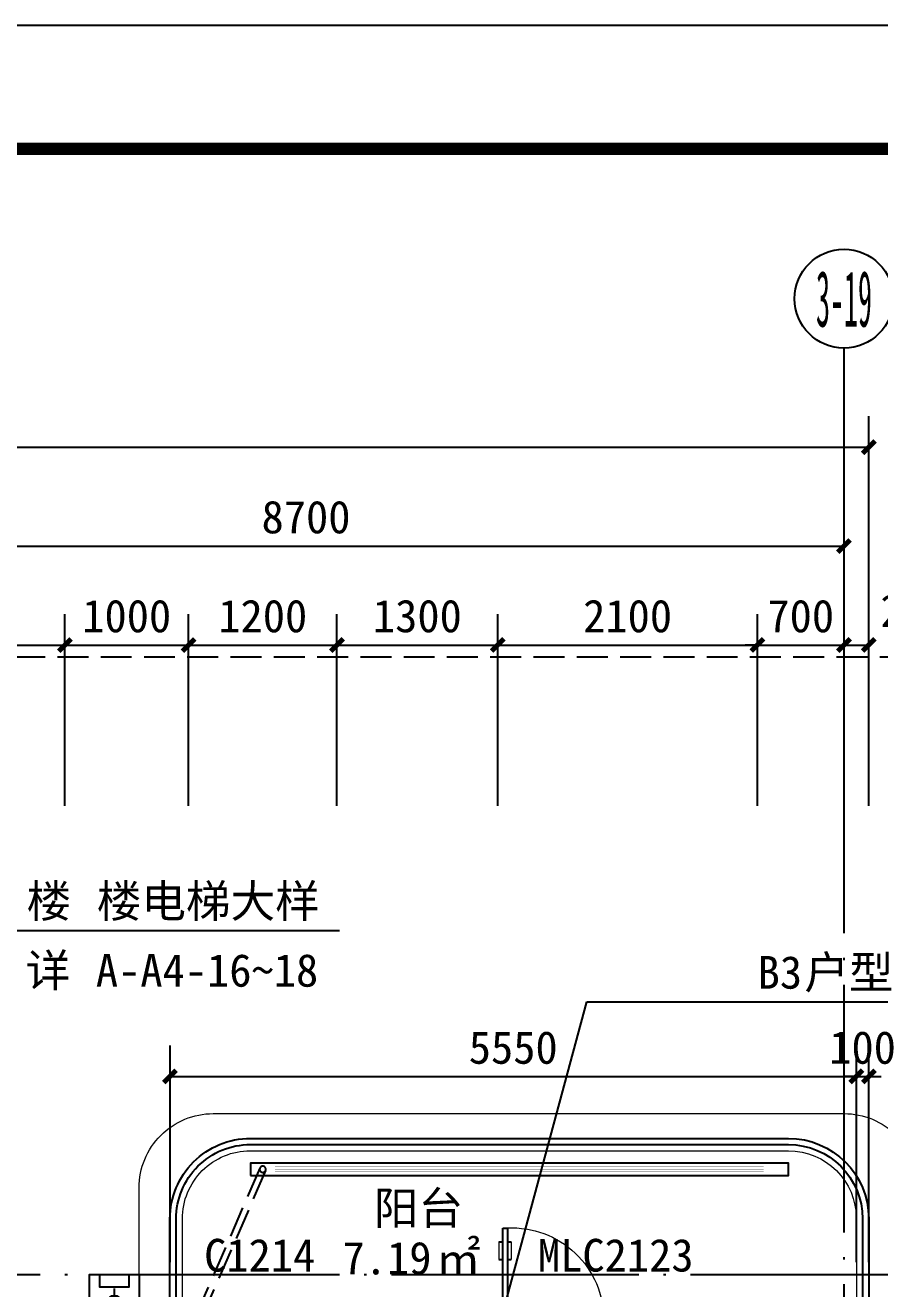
# Model space of a CAD drawing. Extents: x -46233 to 84150, y 109350 to 390860.
# Drawn here: x 42983 to 49892, y 158584 to 168800 of the extents above; entities that cross this region are included whole.
import ezdxf
from ezdxf.enums import TextEntityAlignment as Align

# ---------------------------------------------------------------- set-up
doc = ezdxf.new("R2010")
doc.units = 0
doc.header["$LTSCALE"] = 1000
doc.header["$MEASUREMENT"] = 0
for name, pattern in [('3#-轴线$1$DOTE', [2.42, 2, -0.2, 0.02, -0.2]), ('3#楼二层线脚$0$DASH', [0.35, 0.25, -0.1]), ('3#楼二层线脚$0$DOTE', [2.42, 2, -0.2, 0.02, -0.2]), ('DASH', [0.35, 0.25, -0.1])]:
    doc.linetypes.add(name, pattern=pattern)
doc.layers.get('Defpoints').update_dxf_attribs({"color": 4, "linetype": 'DASH'})
for name, color, linetype in [('125-MC编号-偶反$0$A-ANNO-TEXT', 255, 'Continuous'), ('125-O-MC$0$A-DOOR', 51, 'Continuous'), ('3#-轴号$0$A-ANNO-AXIS-CIRC', 3, 'Continuous'), ('3#-轴号$0$A-ANNO-AXIS-TEXT', 7, 'Continuous'), ('3#-轴号$0$A-ANNO-DIMS', 3, 'Continuous'), ('3#-轴线$1$A-ANNO-DOTE', 10, '3#-轴线$1$DOTE'), ('3#楼二层线脚$0$A-00-HX-113-wall-01Y$0$HRAL', 31, 'Continuous'), ('3#楼二层线脚$0$A-00-HX-113-wall-01Y$0$SUPF', 151, 'Continuous'), ('3#楼二层线脚$0$A-FLOR-OVHD', 171, '3#楼二层线脚$0$DASH'), ('3#楼二层线脚$0$A-FLOR-UNDR', 177, 'Continuous'), ('A-ANNO-DIMS', 3, 'Continuous'), ('A-ANNO-NOTE', 3, 'Continuous'), ('A-ANNO-TEXT', 255, 'Continuous'), ('A-DRAN-SYMB', 243, 'Continuous'), ('A1-无手签$0$A-ANNO-TTLB', 7, 'Continuous'), ('AXIS_TEXT', 7, 'Continuous')]:
    doc.layers.add(name, color=color, linetype=linetype)
doc.layers.add('3#楼二层线脚$0$A-00-15-1#-PM-2F$0$00-装饰-看', color=46, linetype='Continuous', lineweight=5)
doc.styles.add('125-MC编号-偶反$0$Standard', font='')
doc.styles.add('3#-轴号$0$_TCH_AXIS', font='')
doc.styles.add('3#-轴号$0$_TCH_DIM_T3', font='')
doc.styles.add('_TCH_DIM', font='')
doc.styles.add('_TCH_DIM_T3', font='')
doc.styles.add('COMPLEX', font='COMPLEX')
doc.styles.get("Standard").update_dxf_attribs({"font": ''})
doc.styles.get('125-MC编号-偶反$0$Standard').set_extended_font_data('SimSun')
doc.styles.get('3#-轴号$0$_TCH_AXIS').set_extended_font_data('SimSun')
doc.styles.get('3#-轴号$0$_TCH_DIM_T3').set_extended_font_data('SimSun')
doc.styles.get('_TCH_DIM').set_extended_font_data('SimSun')
doc.styles.get('_TCH_DIM_T3').set_extended_font_data('SimSun')
doc.styles.get('Standard').set_extended_font_data('SimSun')
doc.dimstyles.new('3#-轴号$0$_TCH_ARCH&&100', dxfattribs={"dimtxt": 264.345992, "dimasz": 100, "dimexe": 250, "dimexo": 300, "dimgap": 100, "dimtad": 1, "dimdec": 0, "dimzin": 0, "dimdsep": 46, "dimtxsty": '3#-轴号$0$_TCH_DIM_T3', "dimblk": '3#-轴号$0$_ArchTick', "dimcen": 0.09, "dimclrt": 7, "dimazin": 2, "dimtfac": 1, "dimtdec": 0, "dimtix": 1, "dimtmove": 2, "dimatfit": 3, "dimfxl": 100, "dimtolj": 1, "dimtzin": 0, "dimarcsym": 0})
doc.dimstyles.new('_TCH_ARCH&&100', dxfattribs={"dimtxt": 264.345992, "dimasz": 100, "dimexe": 250, "dimexo": 300, "dimgap": 100, "dimtad": 1, "dimdec": 0, "dimzin": 0, "dimdsep": 46, "dimtxsty": '_TCH_DIM_T3', "dimblk": 'ARCHTICK', "dimcen": 0.09, "dimclrt": 7, "dimazin": 2, "dimtfac": 1, "dimtdec": 0, "dimtix": 1, "dimtmove": 2, "dimatfit": 3, "dimfxl": 100, "dimtolj": 1, "dimtzin": 0, "dimarcsym": 0})

# ---------------------------------------------------------------- blocks, each defined once
blk = doc.blocks.new('125-O-MC$0$$DorLib2D$00000009')
for p, q in [((0.413, 0.905), (0.413, 0.081)), ((0.454, 0.905), (0.413, 0.905)), ((0.454, 0.081), (0.454, 0.905)), ((0.413, 0.782), (0.378, 0.782)), ((0.489, 0.782), (0.454, 0.782)), ((0.413, 0.624), (0.378, 0.624)), ((0.489, 0.624), (0.454, 0.624)), ((-0.494, 0.081), (-0.453, 0.081)), ((-0.494, -0.002), (-0.494, 0.081)), ((-0.453, 0.081), (-0.453, 0.039)), ((-0.453, 0.039), (-0.412, 0.039)), ((-0.412, 0.039), (-0.412, -0.002)), ((0.413, 0.081), (0.454, 0.081)), ((0.454, 0.039), (0.413, 0.039)), ((0.413, 0.039), (0.413, -0.002)), ((0.495, 0.081), (0.454, 0.081)), ((0.454, 0.081), (0.454, 0.039)), ((0.495, -0.002), (0.495, 0.081)), ((-0.494, -0.002), (-0.494, -0.002)), ((-0.412, -0.002), (-0.494, -0.002)), ((0.413, -0.002), (0.495, -0.002)), ((0.495, -0.002), (0.495, -0.002))]:
    blk.add_line(p, q)
at = {"lineweight": 13}
for p, q in [((0.378, 0.782), (0.378, 0.624)), ((0.489, 0.782), (0.489, 0.624))]:
    blk.add_line(p, q, dxfattribs=at)
blk.add_arc((0.372, 0.082), 0.825, 87.134, 180.0717, dxfattribs=at)
blk = doc.blocks.new('125-O-MC')
at = {"layer": '125-O-MC$0$A-DOOR', "xscale": 900, "yscale": 900, "zscale": 320}
blk.add_blockref('125-O-MC$0$$DorLib2D$00000009', (2350, 60), dxfattribs=at)
blk = doc.blocks.new('3#-轴线')
at = {"layer": '3#-轴线$1$A-ANNO-DOTE'}
for points in [[(41800, -16100), (41800, 5500)], [(-3000, 500), (45757, 500)]]:
    blk.add_lwpolyline(points, dxfattribs=at)
blk = doc.blocks.new('_AXISO')
blk.add_circle((0, 0), 0.5)
at = {"layer": 'AXIS_TEXT', "style": 'COMPLEX', "width": 1.041667}
blk.add_attdef('A', text='', height=0.56, dxfattribs=at).set_placement((-0.25, -0.28), (0.25, -0.28), align=Align.FIT)
blk = doc.blocks.new('3#-轴号$0$_ArchTick')
at = {"color": 0, "linetype": 'ByBlock', "const_width": 0.4}
blk.add_lwpolyline([(-0.5, -0.5), (0.5, 0.5)], dxfattribs=at)
blk = doc.blocks.new('*D828')
at = {"layer": '3#-轴号$0$A-ANNO-DIMS', "color": 0, "lineweight": -2, "transparency": 16777216}
for p, q in [((33100, 4889), (33100, 5639)), ((41800, 4889), (41800, 5639)), ((33100, 5389), (41800, 5389))]:
    blk.add_line(p, q, dxfattribs=at)
at = {"layer": 'Defpoints', "color": 0, "transparency": 16777216}
for p in [(41800, 5389), (33100, 4589), (41800, 4589)]:
    blk.add_point(p, dxfattribs=at)
at = {"layer": '3#-轴号$0$A-ANNO-DIMS', "color": 0, "lineweight": -2, "transparency": 16777216, "xscale": 100, "yscale": 100, "zscale": 100, "rotation": 180}
blk.add_blockref('3#-轴号$0$_ArchTick', (33100, 5389), dxfattribs=at)
at = {"layer": '3#-轴号$0$A-ANNO-DIMS', "color": 0, "lineweight": -2, "transparency": 16777216, "xscale": 100, "yscale": 100, "zscale": 100}
blk.add_blockref('3#-轴号$0$_ArchTick', (41800, 5389), dxfattribs=at)
at = {"layer": '3#-轴号$0$A-ANNO-DIMS', "color": 7, "transparency": 16777216, "insert": (37450, 5622), "char_height": 264.3, "attachment_point": 5, "style": '3#-轴号$0$_TCH_DIM_T3'}
blk.add_mtext('\\A1;8700', dxfattribs=at)
blk = doc.blocks.new('*U239')
at = {"layer": '3#楼二层线脚$0$A-FLOR-UNDR'}
blk.add_lwpolyline([(0, 0), (4350, 0), (4350, -100), (0, -100)], close=True, dxfattribs=at)
at = {"layer": '3#楼二层线脚$0$A-FLOR-UNDR', "const_width": 2}
for points in [[(200, -30), (4150, -30)], [(200, -50), (4150, -50)], [(4150, -70), (200, -70)]]:
    blk.add_lwpolyline(points, dxfattribs=at)
blk = doc.blocks.new('3#楼二层线脚')
at = {"layer": '3#楼二层线脚$0$A-00-15-1#-PM-2F$0$00-装饰-看', "linetype": 'ByBlock'}
for points in [[(-4750, 7600), (-4750, 8300, 0.414214), (-5350, 8900), (-10450, 8900, 0.414216), (-11050, 8300), (-11050, 3800)], [(-5100, 7400), (-5100, 8050, 0.414214), (-5650, 8600), (-10000, 8600, 0.414213), (-10550, 8050), (-10550, 7400)]]:
    blk.add_lwpolyline(points, format="xyb", dxfattribs=at)
at = {"layer": '3#楼二层线脚$0$A-00-HX-113-wall-01Y$0$HRAL'}
blk.add_lwpolyline([(-4350, 7300), (-4350, 7600), (-4430, 7600), (-4430, 7500), (-4670, 7500), (-4670, 7600), (-4750, 7600), (-4750, 7320)], dxfattribs=at)
at = {"layer": '3#楼二层线脚$0$A-00-HX-113-wall-01Y$0$SUPF'}
for points in [[(-5000, 7400), (-5000, 8050, 0.414214), (-5650, 8700), (-10000, 8700, 0.414213), (-10650, 8050), (-10650, 7400)], [(-5050, 7400), (-5050, 8050, 0.414214), (-5650, 8650), (-10000, 8650, 0.414213), (-10600, 8050), (-10600, 7400)]]:
    blk.add_lwpolyline(points, format="xyb", dxfattribs=at)
at = {"layer": '3#楼二层线脚$0$A-FLOR-OVHD'}
for points in [[(-5773, 8440), (-5291, 7330), (-4550, 7330)], [(-5727, 8460), (-5258, 7380), (-4550, 7380)]]:
    blk.add_lwpolyline(points, dxfattribs=at)
blk.add_circle((-5750, 8450), 25, dxfattribs=at)
at = {"linetype": '3#楼二层线脚$0$DOTE', "rotation": 180}
blk.add_blockref('*U239', (-5650, 8400), dxfattribs=at)
blk = doc.blocks.new('125-MC编号-偶反')
at = {"layer": '125-MC编号-偶反$0$A-ANNO-TEXT', "color": 2, "style": '125-MC编号-偶反$0$Standard'}
for s, p in [('C1214', (5276, 7623, 0)), ('MLC2123', (7975, 7623, 0))]:
    blk.add_text(s, height=264.3, dxfattribs=at).set_placement(p)
blk = doc.blocks.new('bhgbgf')
blk.add_blockref('125-MC编号-偶反', (0, 0))
blk = doc.blocks.new('YSG-T')
at = {"layer": 'A-DRAN-SYMB', "color": 1}
for p, q in [((0, 105), (0, -105)), ((-105, 0), (105, 0))]:
    blk.add_line(p, q, dxfattribs=at)
for radius in [50, 45]:
    blk.add_circle((0, 0), radius, dxfattribs=at)
blk = doc.blocks.new('VFDCV DF')
at = {"xscale": -1}
blk.add_blockref('YSG-T', (-4550, 7380), dxfattribs=at)
blk = doc.blocks.new('FVGFBGF')
blk.add_blockref('VFDCV DF', (0, 0))
blk = doc.blocks.new('_ArchTick')
at = {"color": 0, "linetype": 'ByBlock', "const_width": 0.4}
blk.add_lwpolyline([(-0.5, -0.5), (0.5, 0.5)], dxfattribs=at)
blk = doc.blocks.new('*D255')
at = {"layer": 'A-ANNO-DIMS', "color": 0, "lineweight": -2, "transparency": 16777216}
for p, q in [((44153, 158800), (44153, 160551)), ((49703, 158800), (49703, 160551)), ((44153, 160301), (49703, 160301))]:
    blk.add_line(p, q, dxfattribs=at)
at = {"layer": 'Defpoints', "color": 0, "transparency": 16777216}
for p in [(49703, 160301), (44153, 158500), (49703, 158500)]:
    blk.add_point(p, dxfattribs=at)
at = {"layer": 'A-ANNO-DIMS', "color": 0, "lineweight": -2, "transparency": 16777216, "xscale": 100, "yscale": 100, "zscale": 100, "rotation": 180}
blk.add_blockref('_ArchTick', (44153, 160301), dxfattribs=at)
at = {"layer": 'A-ANNO-DIMS', "color": 0, "lineweight": -2, "transparency": 16777216, "xscale": 100, "yscale": 100, "zscale": 100}
blk.add_blockref('_ArchTick', (49703, 160301), dxfattribs=at)
at = {"layer": 'A-ANNO-DIMS', "color": 7, "transparency": 16777216, "insert": (46928, 160533), "char_height": 264.3, "attachment_point": 5, "style": '_TCH_DIM_T3'}
blk.add_mtext('\\A1;5550', dxfattribs=at)
blk = doc.blocks.new('*D256')
at = {"layer": 'A-ANNO-DIMS', "color": 0, "lineweight": -2, "transparency": 16777216}
for p, q in [((49703, 158800), (49703, 160551)), ((49803, 158800), (49803, 160551)), ((49703, 160301), (49603, 160301)), ((49703, 160301), (49803, 160301)), ((49803, 160301), (49903, 160301))]:
    blk.add_line(p, q, dxfattribs=at)
at = {"layer": 'Defpoints', "color": 0, "transparency": 16777216}
for p in [(49803, 160301), (49703, 158500), (49803, 158500)]:
    blk.add_point(p, dxfattribs=at)
at = {"layer": 'A-ANNO-DIMS', "color": 0, "lineweight": -2, "transparency": 16777216, "xscale": 100, "yscale": 100, "zscale": 100}
blk.add_blockref('_ArchTick', (49703, 160301), dxfattribs=at)
at = {"layer": 'A-ANNO-DIMS', "color": 0, "lineweight": -2, "transparency": 16777216, "xscale": 100, "yscale": 100, "zscale": 100, "rotation": 180}
blk.add_blockref('_ArchTick', (49803, 160301), dxfattribs=at)
at = {"layer": 'A-ANNO-DIMS', "color": 7, "transparency": 16777216, "insert": (49753, 160533), "char_height": 264.3, "attachment_point": 5, "style": '_TCH_DIM_T3'}
blk.add_mtext('\\A1;100', dxfattribs=at)
blk = doc.blocks.new('*D669')
at = {"layer": 'A-ANNO-DIMS', "color": 0, "lineweight": -2, "transparency": 16777216}
for p, q in [((41803, 162489), (41803, 164039)), ((43303, 162489), (43303, 164039)), ((41803, 163789), (43303, 163789))]:
    blk.add_line(p, q, dxfattribs=at)
at = {"layer": 'Defpoints', "color": 0, "transparency": 16777216}
for p in [(43303, 163789), (41803, 162189), (43303, 162189)]:
    blk.add_point(p, dxfattribs=at)
at = {"layer": 'A-ANNO-DIMS', "color": 0, "lineweight": -2, "transparency": 16777216, "xscale": 100, "yscale": 100, "zscale": 100, "rotation": 180}
blk.add_blockref('_ArchTick', (41803, 163789), dxfattribs=at)
at = {"layer": 'A-ANNO-DIMS', "color": 0, "lineweight": -2, "transparency": 16777216, "xscale": 100, "yscale": 100, "zscale": 100}
blk.add_blockref('_ArchTick', (43303, 163789), dxfattribs=at)
at = {"layer": 'A-ANNO-DIMS', "color": 7, "transparency": 16777216, "insert": (42553, 164022), "char_height": 264.3, "attachment_point": 5, "style": '_TCH_DIM_T3'}
blk.add_mtext('\\A1;1500', dxfattribs=at)
blk = doc.blocks.new('*D670')
at = {"layer": 'A-ANNO-DIMS', "color": 0, "lineweight": -2, "transparency": 16777216}
for p, q in [((43303, 162489), (43303, 164039)), ((44303, 162489), (44303, 164039)), ((43303, 163789), (44303, 163789))]:
    blk.add_line(p, q, dxfattribs=at)
at = {"layer": 'Defpoints', "color": 0, "transparency": 16777216}
for p in [(44303, 163789), (43303, 162189), (44303, 162189)]:
    blk.add_point(p, dxfattribs=at)
at = {"layer": 'A-ANNO-DIMS', "color": 0, "lineweight": -2, "transparency": 16777216, "xscale": 100, "yscale": 100, "zscale": 100, "rotation": 180}
blk.add_blockref('_ArchTick', (43303, 163789), dxfattribs=at)
at = {"layer": 'A-ANNO-DIMS', "color": 0, "lineweight": -2, "transparency": 16777216, "xscale": 100, "yscale": 100, "zscale": 100}
blk.add_blockref('_ArchTick', (44303, 163789), dxfattribs=at)
at = {"layer": 'A-ANNO-DIMS', "color": 7, "transparency": 16777216, "insert": (43803, 164022), "char_height": 264.3, "attachment_point": 5, "style": '_TCH_DIM_T3'}
blk.add_mtext('\\A1;1000', dxfattribs=at)
blk = doc.blocks.new('*D671')
at = {"layer": 'A-ANNO-DIMS', "color": 0, "lineweight": -2, "transparency": 16777216}
for p, q in [((44303, 162489), (44303, 164039)), ((45503, 162489), (45503, 164039)), ((44303, 163789), (45503, 163789))]:
    blk.add_line(p, q, dxfattribs=at)
at = {"layer": 'Defpoints', "color": 0, "transparency": 16777216}
for p in [(45503, 163789), (44303, 162189), (45503, 162189)]:
    blk.add_point(p, dxfattribs=at)
at = {"layer": 'A-ANNO-DIMS', "color": 0, "lineweight": -2, "transparency": 16777216, "xscale": 100, "yscale": 100, "zscale": 100, "rotation": 180}
blk.add_blockref('_ArchTick', (44303, 163789), dxfattribs=at)
at = {"layer": 'A-ANNO-DIMS', "color": 0, "lineweight": -2, "transparency": 16777216, "xscale": 100, "yscale": 100, "zscale": 100}
blk.add_blockref('_ArchTick', (45503, 163789), dxfattribs=at)
at = {"layer": 'A-ANNO-DIMS', "color": 7, "transparency": 16777216, "insert": (44903, 164022), "char_height": 264.3, "attachment_point": 5, "style": '_TCH_DIM_T3'}
blk.add_mtext('\\A1;1200', dxfattribs=at)
blk = doc.blocks.new('*D672')
at = {"layer": 'A-ANNO-DIMS', "color": 0, "lineweight": -2, "transparency": 16777216}
for p, q in [((45503, 162489), (45503, 164039)), ((46803, 162489), (46803, 164039)), ((45503, 163789), (46803, 163789))]:
    blk.add_line(p, q, dxfattribs=at)
at = {"layer": 'Defpoints', "color": 0, "transparency": 16777216}
for p in [(46803, 163789), (45503, 162189), (46803, 162189)]:
    blk.add_point(p, dxfattribs=at)
at = {"layer": 'A-ANNO-DIMS', "color": 0, "lineweight": -2, "transparency": 16777216, "xscale": 100, "yscale": 100, "zscale": 100, "rotation": 180}
blk.add_blockref('_ArchTick', (45503, 163789), dxfattribs=at)
at = {"layer": 'A-ANNO-DIMS', "color": 0, "lineweight": -2, "transparency": 16777216, "xscale": 100, "yscale": 100, "zscale": 100}
blk.add_blockref('_ArchTick', (46803, 163789), dxfattribs=at)
at = {"layer": 'A-ANNO-DIMS', "color": 7, "transparency": 16777216, "insert": (46153, 164022), "char_height": 264.3, "attachment_point": 5, "style": '_TCH_DIM_T3'}
blk.add_mtext('\\A1;1300', dxfattribs=at)
blk = doc.blocks.new('*D673')
at = {"layer": 'A-ANNO-DIMS', "color": 0, "lineweight": -2, "transparency": 16777216}
for p, q in [((46803, 162489), (46803, 164039)), ((48903, 162489), (48903, 164039)), ((46803, 163789), (48903, 163789))]:
    blk.add_line(p, q, dxfattribs=at)
at = {"layer": 'Defpoints', "color": 0, "transparency": 16777216}
for p in [(48903, 163789), (46803, 162189), (48903, 162189)]:
    blk.add_point(p, dxfattribs=at)
at = {"layer": 'A-ANNO-DIMS', "color": 0, "lineweight": -2, "transparency": 16777216, "xscale": 100, "yscale": 100, "zscale": 100, "rotation": 180}
blk.add_blockref('_ArchTick', (46803, 163789), dxfattribs=at)
at = {"layer": 'A-ANNO-DIMS', "color": 0, "lineweight": -2, "transparency": 16777216, "xscale": 100, "yscale": 100, "zscale": 100}
blk.add_blockref('_ArchTick', (48903, 163789), dxfattribs=at)
at = {"layer": 'A-ANNO-DIMS', "color": 7, "transparency": 16777216, "insert": (47853, 164022), "char_height": 264.3, "attachment_point": 5, "style": '_TCH_DIM_T3'}
blk.add_mtext('\\A1;2100', dxfattribs=at)
blk = doc.blocks.new('*D674')
at = {"layer": 'A-ANNO-DIMS', "color": 0, "lineweight": -2, "transparency": 16777216}
for p, q in [((48903, 162489), (48903, 164039)), ((49603, 162489), (49603, 164039)), ((48903, 163789), (48803, 163789)), ((48903, 163789), (49603, 163789)), ((49603, 163789), (49703, 163789))]:
    blk.add_line(p, q, dxfattribs=at)
at = {"layer": 'Defpoints', "color": 0, "transparency": 16777216}
for p in [(49603, 163789), (48903, 162189), (49603, 162189)]:
    blk.add_point(p, dxfattribs=at)
at = {"layer": 'A-ANNO-DIMS', "color": 0, "lineweight": -2, "transparency": 16777216, "xscale": 100, "yscale": 100, "zscale": 100}
blk.add_blockref('_ArchTick', (48903, 163789), dxfattribs=at)
at = {"layer": 'A-ANNO-DIMS', "color": 0, "lineweight": -2, "transparency": 16777216, "xscale": 100, "yscale": 100, "zscale": 100, "rotation": 180}
blk.add_blockref('_ArchTick', (49603, 163789), dxfattribs=at)
at = {"layer": 'A-ANNO-DIMS', "color": 7, "transparency": 16777216, "insert": (49253, 164022), "char_height": 264.3, "attachment_point": 5, "style": '_TCH_DIM_T3'}
blk.add_mtext('\\A1;700', dxfattribs=at)
blk = doc.blocks.new('*D675')
at = {"layer": 'A-ANNO-DIMS', "color": 0, "lineweight": -2, "transparency": 16777216}
for p, q in [((49603, 162489), (49603, 164039)), ((49803, 162489), (49803, 164039)), ((49603, 163789), (49803, 163789))]:
    blk.add_line(p, q, dxfattribs=at)
at = {"layer": 'Defpoints', "color": 0, "transparency": 16777216}
for p in [(49803, 163789), (49603, 162189), (49803, 162189)]:
    blk.add_point(p, dxfattribs=at)
at = {"layer": 'A-ANNO-DIMS', "color": 0, "lineweight": -2, "transparency": 16777216, "xscale": 100, "yscale": 100, "zscale": 100, "rotation": 180}
blk.add_blockref('_ArchTick', (49603, 163789), dxfattribs=at)
at = {"layer": 'A-ANNO-DIMS', "color": 0, "lineweight": -2, "transparency": 16777216, "xscale": 100, "yscale": 100, "zscale": 100}
blk.add_blockref('_ArchTick', (49803, 163789), dxfattribs=at)
at = {"layer": 'A-ANNO-DIMS', "color": 7, "transparency": 16777216, "insert": (50167, 164064), "char_height": 264.3, "attachment_point": 5, "style": '_TCH_DIM_T3'}
blk.add_mtext('\\A1;200', dxfattribs=at)
blk = doc.blocks.new('*D676')
at = {"layer": 'A-ANNO-DIMS', "color": 0, "lineweight": -2, "transparency": 16777216}
for p, q in [((7603, 162489), (7603, 165639)), ((49803, 162489), (49803, 165639)), ((7603, 165389), (49803, 165389))]:
    blk.add_line(p, q, dxfattribs=at)
at = {"layer": 'Defpoints', "color": 0, "transparency": 16777216}
for p in [(49803, 165389), (7603, 162189), (49803, 162189)]:
    blk.add_point(p, dxfattribs=at)
at = {"layer": 'A-ANNO-DIMS', "color": 0, "lineweight": -2, "transparency": 16777216, "xscale": 100, "yscale": 100, "zscale": 100, "rotation": 180}
blk.add_blockref('_ArchTick', (7603, 165389), dxfattribs=at)
at = {"layer": 'A-ANNO-DIMS', "color": 0, "lineweight": -2, "transparency": 16777216, "xscale": 100, "yscale": 100, "zscale": 100}
blk.add_blockref('_ArchTick', (49803, 165389), dxfattribs=at)
at = {"layer": 'A-ANNO-DIMS', "color": 7, "transparency": 16777216, "insert": (28703, 165622), "char_height": 264.3, "attachment_point": 5, "style": '_TCH_DIM_T3'}
blk.add_mtext('\\A1;42200', dxfattribs=at)
blk = doc.blocks.new('3#-轴号')
at = {"layer": '3#-轴号$0$A-ANNO-AXIS-CIRC'}
blk.add_line((41800, 2989.4), (41800, 6989.4), dxfattribs=at)
at = {"layer": 'Defpoints'}
blk.add_lwpolyline([(-2360.1, 4492.7), (44213.5, 4492.7), (44213.5, -15203.4), (-2360.1, -15203.4)], close=True, dxfattribs=at)
at = {"layer": '3#-轴号$0$A-ANNO-AXIS-CIRC'}
ref = blk.add_blockref('_AXISO', (41800, 7389.4), dxfattribs=dict(at, xscale=800, yscale=800, zscale=800))
ref.add_attrib('A', '3-19', dxfattribs={"layer": '3#-轴号$0$A-ANNO-AXIS-TEXT', "height": 452.55, "style": '3#-轴号$0$_TCH_AXIS', "width": 0.349609}).set_placement((41573.7, 7163.1), (42026.3, 7163.1), align=Align.FIT)
at = {"layer": '3#-轴号$0$A-ANNO-DIMS'}
dim = blk.add_aligned_dim(p1=(33100, 4589.4), p2=(41800, 4589.4), distance=800, dimstyle='3#-轴号$0$_TCH_ARCH&&100', dxfattribs=at)
dim.commit()
dim.dimension.update_dxf_attribs({"geometry": '*D828', "text_midpoint": (37450, 5621.6)})

msp = doc.modelspace()

# ---------------------------------------------------------------- linework, layer by layer
at = {"layer": 'A-ANNO-NOTE', "color": 1}
for p, q in [((40004.2, 161481.4), (45523.3, 161481.4)), ((45096.7, 151894.8), (47523.2, 160905.1)), ((47523.2, 160905.1), (52376.3, 160905.1))]:
    msp.add_line(p, q, dxfattribs=at)
at = {"layer": 'A1-无手签$0$A-ANNO-TTLB'}
msp.add_lwpolyline([(0, 109400), (0, 168800), (84100, 168800), (84100, 109400)], close=True, dxfattribs=at)
at = {"layer": 'A1-无手签$0$A-ANNO-TTLB', "const_width": 100}
msp.add_lwpolyline([(2500, 110400), (83100, 110400), (83100, 167800), (2500, 167800)], close=True, dxfattribs=at)

# ---------------------------------------------------------------- block references
for name, p in [('3#-轴号', (7802.7, 159200)), ('3#-轴线', (7802.7, 158200)), ('bhgbgf', (39152.7, 151100))]:
    msp.add_blockref(name, p)
at = {"xscale": -1}
for name, p in [('3#楼二层线脚', (39152.7, 151100)), ('FVGFBGF', (39152.7, 151100)), ('125-O-MC', (49602.7, 158200))]:
    msp.add_blockref(name, p, dxfattribs=at)

# ---------------------------------------------------------------- texts
at = {"layer": 'A-ANNO-TEXT', "color": 7, "style": '_TCH_DIM'}
for s, height, p in [('楼', 264.3, (42993.5, 161586.4)), ('楼电梯大样', 264.35, (43560.5, 161586.4)), ('详', 264.3, (42986.1, 161026.4)), ('户型', 264.35, (49282.3, 161010.1)), ('A-A4-16~18', 264.35, (43553.2, 161026.4)), ('B3', 264.35, (48904.2, 161010.1))]:
    msp.add_text(s, height=height, dxfattribs=at).set_placement(p)
at = {"layer": 'A-ANNO-TEXT'}
msp.add_text('阳台', height=264.35, dxfattribs=at).set_placement((45801.8, 159104.6))
at = {"layer": 'Defpoints'}
for s, height, p in [('7.19', 264.35, (45548, 158700)), ('㎡', 264.3, (46304.1, 158700))]:
    msp.add_text(s, height=height, dxfattribs=at).set_placement(p)

# ---------------------------------------------------------------- dimensions: what is measured, and where the dimension line sits
at = {"layer": 'A-ANNO-DIMS'}
for p1, p2, distance, picture, middle in [((7602.7, 162189.4), (49802.7, 162189.4), 3200, '*D676', (28702.7, 165621.6)), ((41802.7, 162189.4), (43302.7, 162189.4), 1600, '*D669', (42552.7, 164021.6)), ((43302.7, 162189.4), (44302.7, 162189.4), 1600, '*D670', (43802.7, 164021.6)), ((44302.7, 162189.4), (45502.7, 162189.4), 1600, '*D671', (44902.7, 164021.6)), ((45502.7, 162189.4), (46802.7, 162189.4), 1600, '*D672', (46152.7, 164021.6)), ((46802.7, 162189.4), (48902.7, 162189.4), 1600, '*D673', (47852.7, 164021.6)), ((48902.7, 162189.4), (49602.7, 162189.4), 1600, '*D674', (49252.7, 164021.6)), ((44152.7, 158499.9), (49702.7, 158499.9), 1801, '*D255', (46927.7, 160533)), ((49702.7, 158499.9), (49802.7, 158499.9), 1801, '*D256', (49752.7, 160533))]:
    dim = msp.add_aligned_dim(p1=p1, p2=p2, distance=distance, dimstyle='_TCH_ARCH&&100', dxfattribs=at)
    dim.commit()
    dim.dimension.update_dxf_attribs({"geometry": picture, "text_midpoint": middle})
dim = msp.add_linear_dim(base=(49802.7, 163789.4), p1=(49602.7, 162189.4), p2=(49802.7, 162189.4), angle=0, dimstyle='_TCH_ARCH&&100', dxfattribs=at)
dim.commit()
dim.dimension.update_dxf_attribs({"geometry": '*D675', "text_midpoint": (50167, 164064.4), "dimtype": 129})

doc.saveas('drawing.dxf')
